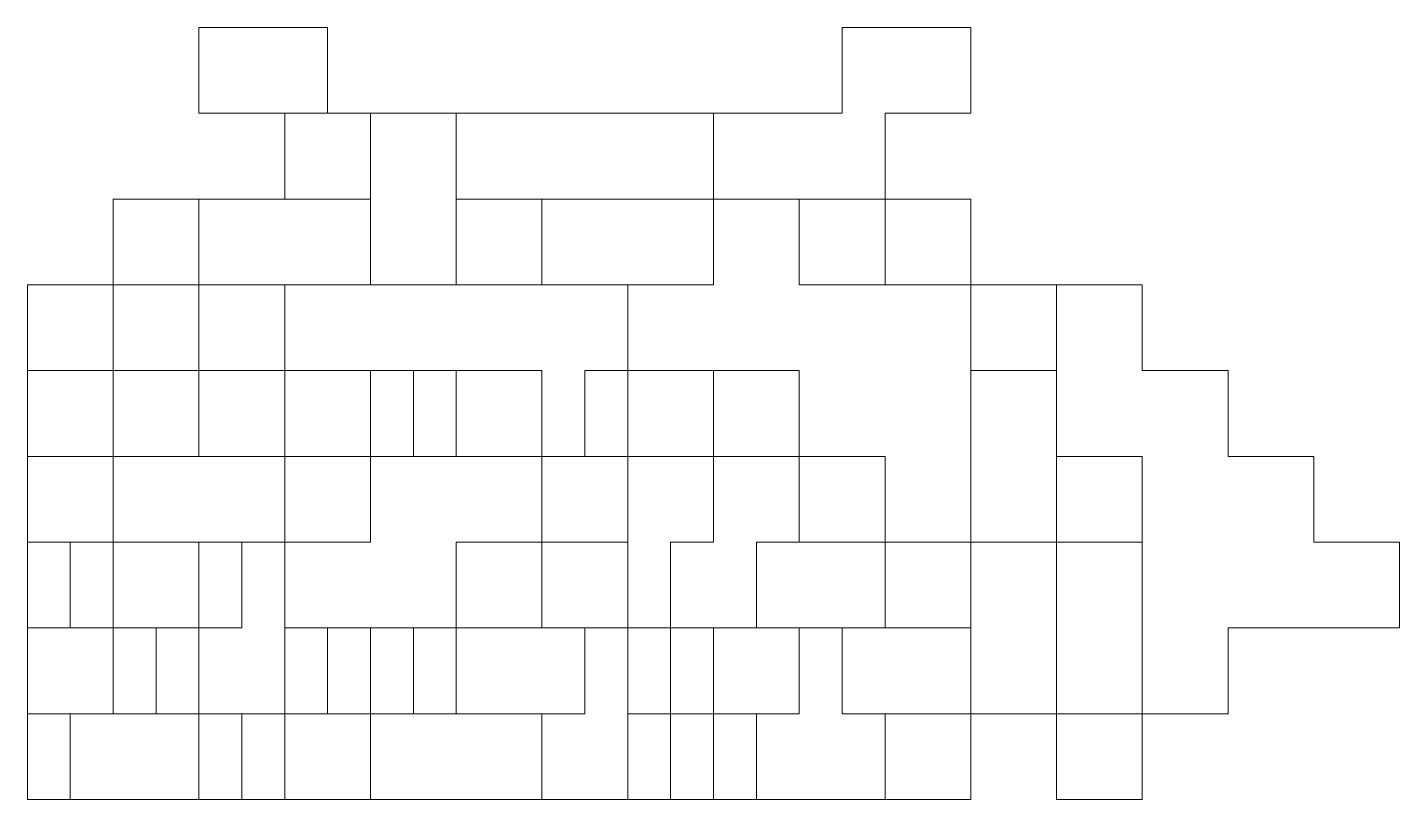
# Model space of a CAD drawing. Header units: millimetres. Extents: x 0 to 48, y 0 to 27.
import ezdxf

# ---------------------------------------------------------------- set-up
doc = ezdxf.new("R2010")
doc.units = ezdxf.units.MM
for name, color, linetype, lineweight in [('invader1', 1, 'CONTINUOUS', 0), ('invader2', 2, 'CONTINUOUS', 0), ('invader3', 3, 'CONTINUOUS', 0), ('invader4', 4, 'CONTINUOUS', 0), ('invader5', 5, 'CONTINUOUS', 0)]:
    doc.layers.add(name, color=color, linetype=linetype, lineweight=lineweight)

msp = doc.modelspace()

# ---------------------------------------------------------------- linework, layer by layer
at = {"layer": 'invader1'}
for points in [[(36, 12), (36, 15), (33, 15), (33, 18), (30, 18), (27, 18), (27, 21), (30, 21), (30, 24), (33, 24), (33, 27), (28.5, 27), (28.5, 24), (25.5, 24), (24, 24), (24, 18), (15, 18), (15, 24), (10.5, 24), (10.5, 27), (6, 27), (6, 24), (9, 24), (9, 21), (12, 21), (12, 18), (6, 18), (6, 15), (3, 15), (3, 12), (0, 12), (0, 3), (3, 3), (3, 9), (6, 9), (6, 3), (9, 3), (9, 0), (18, 0), (18, 3), (12, 3), (12, 6), (27, 6), (27, 3), (21, 3), (21, 0), (25.5, 0), (30, 0), (30, 3), (33, 3), (33, 9), (36, 9), (36, 3), (39, 3), (39, 12), (36, 12)], [(15, 12), (12, 12), (12, 15), (15, 15), (15, 12)], [(27, 12), (24, 12), (24, 15), (27, 15), (27, 12)]]:
    msp.add_lwpolyline(points, dxfattribs=at)
at = {"layer": 'invader2'}
for points in [[(30, 3), (28.5, 3), (28.5, 6), (25.5, 6), (25.5, 9), (33, 9), (33, 18), (30, 18), (30, 21), (24, 21), (24, 24), (15, 24), (9, 24), (9, 21), (3, 21), (3, 18), (0, 18), (0, 9), (7.5, 9), (7.5, 6), (4.5, 6), (4.5, 3), (0, 3), (0, 0), (7.5, 0), (7.5, 3), (10.5, 3), (10.5, 6), (13.5, 6), (13.5, 3), (19.5, 3), (19.5, 6), (22.5, 6), (22.5, 3), (25.5, 3), (25.5, 0), (33, 0), (33, 3), (30, 3)], [(13.5, 12), (9, 12), (9, 15), (13.5, 15), (13.5, 12)], [(24, 12), (19.5, 12), (19.5, 15), (24, 15), (24, 12)]]:
    msp.add_lwpolyline(points, dxfattribs=at)
at = {"layer": 'invader3'}
for points in [[(36, 9), (36, 18), (33, 18), (33, 21), (24, 21), (24, 24), (12, 24), (12, 21), (3, 21), (3, 18), (0, 18), (0, 9), (6, 9), (6, 6), (3, 6), (3, 3), (6, 3), (6, 0), (12, 0), (12, 3), (9, 3), (9, 6), (15, 6), (15, 9), (21, 9), (21, 6), (27, 6), (27, 3), (24, 3), (24, 0), (30, 0), (30, 3), (33, 3), (33, 6), (30, 6), (30, 9), (36, 9)], [(15, 12), (9, 12), (9, 15), (15, 15), (15, 12)], [(27, 12), (21, 12), (21, 15), (27, 15), (27, 12)]]:
    msp.add_lwpolyline(points, dxfattribs=at)
at = {"layer": 'invader4'}
for points in [[(24, 9), (24, 15), (21, 15), (21, 18), (18, 18), (18, 21), (15, 21), (15, 24), (9, 24), (9, 21), (6, 21), (6, 18), (3, 18), (3, 15), (0, 15), (0, 9), (1.5, 9), (1.5, 6), (0, 6), (0, 3), (1.5, 3), (1.5, 0), (6, 0), (6, 3), (4.5, 3), (4.5, 6), (6, 6), (6, 9), (9, 9), (9, 6), (15, 6), (15, 9), (18, 9), (18, 6), (19.5, 6), (19.5, 3), (18, 3), (18, 0), (22.5, 0), (22.5, 3), (24, 3), (24, 6), (22.5, 6), (22.5, 9), (24, 9)], [(9, 12), (6, 12), (6, 15), (9, 15), (9, 12)], [(18, 12), (15, 12), (15, 15), (18, 15), (18, 12)]]:
    msp.add_lwpolyline(points, dxfattribs=at)
at = {"layer": 'invader5'}
for points in [[(45, 9), (45, 12), (42, 12), (42, 15), (39, 15), (39, 18), (33, 18), (33, 21), (15, 21), (15, 18), (9, 18), (9, 15), (6, 15), (6, 12), (3, 12), (3, 9), (0, 9), (0, 6), (6, 6), (6, 3), (9, 3), (9, 0), (12, 0), (12, 3), (15, 3), (15, 6), (21, 6), (21, 3), (27, 3), (27, 6), (33, 6), (33, 3), (36, 3), (36, 0), (39, 0), (39, 3), (42, 3), (42, 6), (48, 6), (48, 9), (45, 9)], [(12, 9), (9, 9), (9, 12), (12, 12), (12, 9)], [(21, 9), (18, 9), (18, 12), (21, 12), (21, 9)], [(30, 9), (27, 9), (27, 12), (30, 12), (30, 9)], [(39, 9), (36, 9), (36, 12), (39, 12), (39, 9)]]:
    msp.add_lwpolyline(points, dxfattribs=at)

doc.saveas('drawing.dxf')
